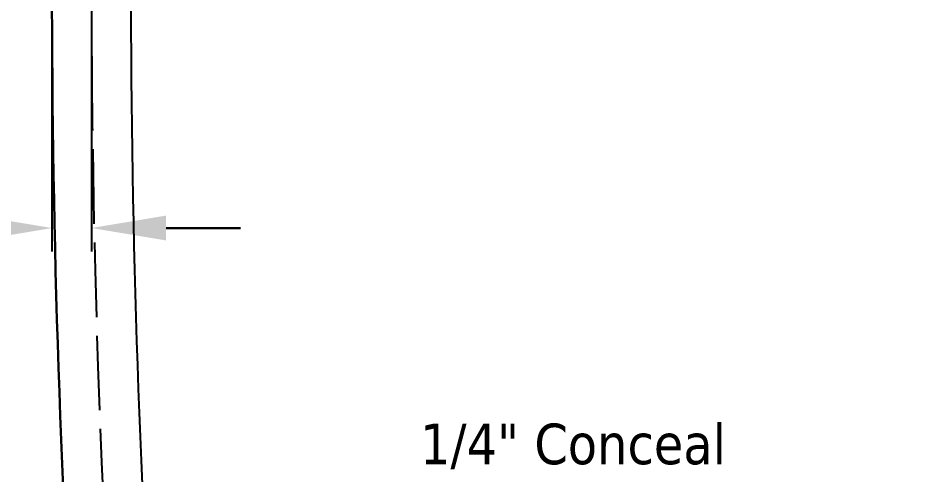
# Model space of a CAD drawing. Extents: x 2941 to 4341, y 9759 to 10726.
# Drawn here: x 3193.1 to 3338.8, y 10229.3 to 10302.8 of the extents above; entities that cross this region are included whole.
import ezdxf

# ---------------------------------------------------------------- set-up
doc = ezdxf.new("R2010")
doc.units = 0
doc.linetypes.add('ACAD_ISO02W100', pattern=[15, 12, -3])
doc.layers.get('0').update_dxf_attribs({"linetype": 'CONTINUOUS', "lineweight": 30})
doc.layers.get('Defpoints').update_dxf_attribs({"linetype": 'CONTINUOUS'})
doc.layers.add('CONT', color=7, linetype='CONTINUOUS')
doc.layers.add('尺寸標注', color=1, linetype='CONTINUOUS', lineweight=30)
doc.styles.add('DIM', font='txt.shx', dxfattribs={"width": 0.7, "bigfont": 'chineset.shx'})
doc.styles.get("Standard").update_dxf_attribs({"font": 'PMingLiU.ttf', "height": 3.5})
doc.dimstyles.new('mm+in', dxfattribs={"dimscale": 3, "dimtxt": 5, "dimasz": 4, "dimexe": 1.25, "dimexo": 0.625, "dimgap": 2, "dimtad": 1, "dimtxsty": 'DIM', "dimcen": 0, "dimclrd": 1, "dimclre": 1, "dimclrt": 3, "dimadec": 0, "dimazin": 0, "dimtfac": 1, "dimtofl": 0, "dimtmove": 0, "dimatfit": 3, "dimfxl": 1, "dimlwd": -1, "dimarcsym": 0})

# ---------------------------------------------------------------- blocks, each defined once
blk = doc.blocks.new('*D12')
at = {"color": 1, "lineweight": -2}
for p, q in [((3198.58, 10306.5), (3198.58, 10265.25)), ((3204.93, 10306.5), (3204.93, 10265.25))]:
    blk.add_line(p, q, dxfattribs=at)
at = {"color": 1}
for p, q in [((3186.58, 10269), (3048.83, 10269)), ((3216.93, 10269), (3228.93, 10269))]:
    blk.add_line(p, q, dxfattribs=at)
for points in [[(3186.58, 10267), (3186.58, 10271), (3198.58, 10269)], [(3216.93, 10271), (3216.93, 10267), (3204.93, 10269)]]:
    blk.add_solid(points, dxfattribs=at)
at = {"layer": 'Defpoints', "color": 0}
for p in [(3198.58, 10308.38), (3204.93, 10308.38), (3198.58, 10269)]:
    blk.add_point(p, dxfattribs=at)
at = {"color": 3, "insert": (3111.7, 10283.75), "char_height": 15, "attachment_point": 5, "style": 'DIM'}
blk.add_mtext('6,35mm [1/4"]', dxfattribs=at)

msp = doc.modelspace()

# ---------------------------------------------------------------- linework, layer by layer
msp.add_lwpolyline([(3292.44045, 10521.28872, 0.375749445), (3202.81397, 10432.01419, 0.034268604), (3202.81397, 10184.74133, 0.375749445), (3292.44045, 10095.4668, 0.016145329), (3389.62712, 10092.32776), (3790.02712, 10092.32776, 0.016145329), (3887.21378, 10095.4668, 0.375749445), (3976.84027, 10184.74133, 0.034268604), (3976.84027, 10432.01419, 0.375749445), (3887.21378, 10521.28872, 0.016145329), (3790.02712, 10524.42776), (3389.62712, 10524.42776, 0.016145329)], format="xyb", close=True)
at = {"layer": 'CONT', "color": 2, "linetype": 'ACAD_ISO02W100'}
msp.add_lwpolyline([(3292.85023, 10514.95195, 0.375749445), (3209.14907, 10431.57949, 0.034268604), (3209.14907, 10185.17603, 0.375749445), (3292.85023, 10101.80356, 0.016145329), (3389.62712, 10098.67776), (3790.02712, 10098.67776, 0.016145329), (3886.80401, 10101.80356, 0.375749445), (3970.50517, 10185.17603, 0.034268604), (3970.50517, 10431.57949, 0.375749445), (3886.80401, 10514.95195, 0.016145329), (3790.02712, 10518.07776), (3389.62712, 10518.07776, 0.016145329), (3292.85023, 10514.95195)], format="xyb", dxfattribs=at)
at = {"layer": 'CONT', "color": 3}
msp.add_lwpolyline([(3293.26, 10508.61519, 0.375749445), (3215.48417, 10431.14479, 0.034268604), (3215.48417, 10185.61073, 0.375749445), (3293.26, 10108.14033, 0.016145329), (3389.62712, 10105.02776), (3790.02712, 10105.02776, 0.016145329), (3886.39424, 10108.14033, 0.375749445), (3964.17006, 10185.61073, 0.034268604), (3964.17006, 10431.14479, 0.375749445), (3886.39424, 10508.61519, 0.016145329), (3790.02712, 10511.72776), (3389.62712, 10511.72776, 0.016145329)], format="xyb", close=True, dxfattribs=at)

# ---------------------------------------------------------------- texts
at = {"layer": '尺寸標注', "char_height": 6.5324715, "attachment_point": 1}
for s, insert, width in [('{\\fTahoma|b0|i0|c163|p34; }', (3256.55884, 10245.99013), 57.1848474), ('{\\fTahoma|b0|i0|c163|p34;1/4" Conceal}', (3257.76258, 10237.53704), 53.6218673), ('{\\fTahoma|b0|i0|c163|p34; }', (3256.49586, 10236.19106), 59.7478276)]:
    msp.add_mtext(s, dxfattribs=dict(at, insert=insert, width=width))

# ---------------------------------------------------------------- dimensions: what is measured, and where the dimension line sits
dim = msp.add_linear_dim(base=(3198.57712, 10268.99573), p1=(3204.92712, 10308.37776), p2=(3198.57712, 10308.37776), dimstyle='mm+in', override={"dimpost": 'mm'})
dim.commit()
dim.dimension.update_dxf_attribs({"geometry": '*D12', "text_midpoint": (3111.70212, 10283.74573)})

doc.saveas('drawing.dxf')
